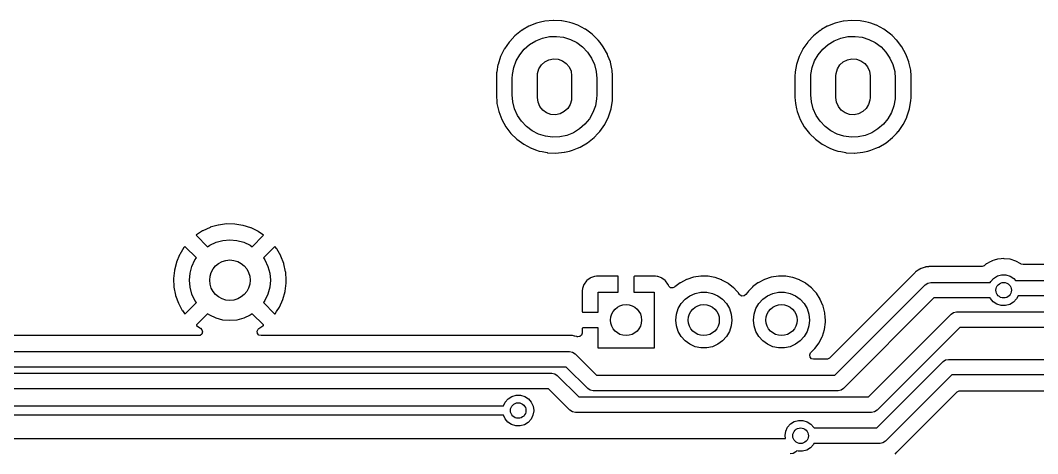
# Model space of a CAD drawing. Extents: x 123 to 292, y -246 to -33.
# Drawn here: x 160.14 to 192.86, y -225.54 to -211.61 of the extents above; entities that cross this region are included whole.
import ezdxf

# ---------------------------------------------------------------- set-up
doc = ezdxf.new("R2010")
doc.units = 0
doc.layers.add('BLACK', color=7, linetype='CONTINUOUS')

msp = doc.modelspace()

# ---------------------------------------------------------------- linework, layer by layer
at = {"layer": 'BLACK', "linetype": 'CONTINUOUS'}
for p, q in [((176.871, -211.67), (176.742, -211.701)), ((177.001, -211.638), (176.871, -211.67)), ((177.006, -211.637), (177.001, -211.638)), ((177.001, -211.638), (177.001, -211.638)), ((177.275, -211.611), (177.006, -211.637)), ((177.28, -211.611), (177.275, -211.611)), ((177.542, -211.624), (177.28, -211.611)), ((177.28, -211.611), (177.28, -211.611)), ((177.546, -211.624), (177.542, -211.624)), ((177.542, -211.624), (177.542, -211.624)), ((177.551, -211.625), (177.546, -211.624)), ((177.714, -211.658), (177.551, -211.625)), ((177.551, -211.625), (177.551, -211.625)), ((177.812, -211.677), (177.714, -211.658)), ((177.886, -211.703), (177.812, -211.677)), ((186.471, -211.67), (186.342, -211.701)), ((186.601, -211.638), (186.471, -211.67)), ((186.606, -211.637), (186.601, -211.638)), ((186.601, -211.638), (186.601, -211.638)), ((186.875, -211.611), (186.606, -211.637)), ((186.88, -211.611), (186.875, -211.611)), ((187.142, -211.624), (186.88, -211.611)), ((186.88, -211.611), (186.88, -211.611)), ((187.146, -211.624), (187.142, -211.624)), ((187.142, -211.624), (187.142, -211.624)), ((187.151, -211.625), (187.146, -211.624)), ((187.314, -211.658), (187.151, -211.625)), ((187.151, -211.625), (187.151, -211.625)), ((187.412, -211.677), (187.314, -211.658)), ((187.486, -211.703), (187.412, -211.677)), ((176.257, -211.94), (176.045, -212.109)), ((176.269, -211.933), (176.257, -211.94)), ((176.309, -211.91), (176.269, -211.933)), ((176.491, -211.803), (176.309, -211.91)), ((176.495, -211.801), (176.491, -211.803)), ((176.738, -211.703), (176.495, -211.801)), ((176.742, -211.701), (176.738, -211.703)), ((176.738, -211.703), (176.738, -211.703)), ((178.064, -211.766), (177.886, -211.703)), ((178.068, -211.767), (178.064, -211.766)), ((178.064, -211.766), (178.064, -211.766)), ((178.308, -211.893), (178.068, -211.767)), ((178.312, -211.896), (178.308, -211.893)), ((178.484, -212.022), (178.312, -211.896)), ((185.857, -211.94), (185.645, -212.109)), ((185.869, -211.933), (185.857, -211.94)), ((185.909, -211.91), (185.869, -211.933)), ((186.091, -211.803), (185.909, -211.91)), ((186.095, -211.801), (186.091, -211.803)), ((186.338, -211.703), (186.095, -211.801)), ((186.342, -211.701), (186.338, -211.703)), ((186.338, -211.703), (186.338, -211.703)), ((187.664, -211.766), (187.486, -211.703)), ((187.668, -211.767), (187.664, -211.766)), ((187.664, -211.766), (187.664, -211.766)), ((187.908, -211.893), (187.668, -211.767)), ((187.912, -211.896), (187.908, -211.893)), ((188.084, -212.022), (187.912, -211.896)), ((175.86, -212.308), (175.705, -212.53)), ((175.879, -212.287), (175.86, -212.308)), ((176.042, -212.113), (175.879, -212.287)), ((176.045, -212.109), (176.042, -212.113)), ((176.517, -212.385), (176.713, -212.266)), ((176.713, -212.266), (176.927, -212.181)), ((176.927, -212.181), (177.152, -212.134)), ((177.152, -212.134), (177.382, -212.126)), ((177.382, -212.126), (177.61, -212.156)), ((177.61, -212.156), (177.83, -212.224)), ((177.83, -212.224), (178.035, -212.328)), ((178.035, -212.328), (178.219, -212.465)), ((178.527, -212.053), (178.484, -212.022)), ((178.721, -212.243), (178.527, -212.053)), ((178.724, -212.246), (178.721, -212.243)), ((178.782, -212.322), (178.724, -212.246)), ((178.724, -212.246), (178.724, -212.246)), ((178.886, -212.458), (178.782, -212.322)), ((185.46, -212.308), (185.305, -212.53)), ((185.479, -212.287), (185.46, -212.308)), ((185.642, -212.113), (185.479, -212.287)), ((185.645, -212.109), (185.642, -212.113)), ((186.117, -212.385), (186.313, -212.266)), ((186.313, -212.266), (186.527, -212.181)), ((186.527, -212.181), (186.752, -212.134)), ((186.752, -212.134), (186.982, -212.126)), ((186.982, -212.126), (187.21, -212.156)), ((187.21, -212.156), (187.43, -212.224)), ((187.43, -212.224), (187.635, -212.328)), ((187.635, -212.328), (187.819, -212.465)), ((188.127, -212.053), (188.084, -212.022)), ((188.178, -212.103), (188.127, -212.053)), ((188.321, -212.243), (188.178, -212.103)), ((188.324, -212.246), (188.321, -212.243)), ((188.382, -212.322), (188.324, -212.246)), ((188.324, -212.246), (188.324, -212.246)), ((188.486, -212.458), (188.382, -212.322)), ((175.703, -212.534), (175.606, -212.731)), ((175.705, -212.53), (175.703, -212.534)), ((175.703, -212.534), (175.703, -212.534)), ((176.197, -212.714), (176.343, -212.536)), ((176.343, -212.536), (176.517, -212.385)), ((178.219, -212.465), (178.378, -212.632)), ((178.378, -212.632), (178.506, -212.823)), ((179.017, -212.695), (178.886, -212.458)), ((185.303, -212.534), (185.206, -212.731)), ((185.305, -212.53), (185.303, -212.534)), ((185.303, -212.534), (185.303, -212.534)), ((185.797, -212.714), (185.943, -212.536)), ((185.943, -212.536), (186.117, -212.385)), ((187.819, -212.465), (187.978, -212.632)), ((187.978, -212.632), (188.106, -212.823)), ((188.617, -212.695), (188.486, -212.458)), ((175.585, -212.773), (175.5, -213.031)), ((175.606, -212.731), (175.585, -212.773)), ((176.005, -213.13), (176.083, -212.914)), ((176.083, -212.914), (176.197, -212.714)), ((176.894, -213.043), (177.004, -212.942)), ((177.004, -212.942), (177.137, -212.875)), ((177.137, -212.875), (177.283, -212.845)), ((177.283, -212.845), (177.432, -212.856)), ((177.432, -212.856), (177.573, -212.907)), ((177.573, -212.907), (177.695, -212.993)), ((178.506, -212.823), (178.601, -213.032)), ((179.019, -212.699), (179.017, -212.695)), ((179.037, -212.747), (179.019, -212.699)), ((179.019, -212.699), (179.019, -212.699)), ((179.113, -212.949), (179.037, -212.747)), ((179.114, -212.953), (179.113, -212.949)), ((179.162, -213.17), (179.114, -212.953)), ((179.114, -212.953), (179.114, -212.953)), ((185.185, -212.773), (185.1, -213.031)), ((185.206, -212.731), (185.185, -212.773)), ((185.605, -213.13), (185.683, -212.914)), ((185.683, -212.914), (185.797, -212.714)), ((186.494, -213.043), (186.604, -212.942)), ((186.604, -212.942), (186.737, -212.875)), ((186.737, -212.875), (186.883, -212.845)), ((186.883, -212.845), (187.032, -212.856)), ((187.032, -212.856), (187.173, -212.907)), ((187.173, -212.907), (187.295, -212.993)), ((188.106, -212.823), (188.201, -213.032)), ((188.619, -212.699), (188.617, -212.695)), ((188.637, -212.747), (188.619, -212.699)), ((188.619, -212.699), (188.619, -212.699)), ((188.713, -212.949), (188.637, -212.747)), ((188.714, -212.953), (188.713, -212.949)), ((188.762, -213.17), (188.714, -212.953)), ((188.714, -212.953), (188.714, -212.953)), ((175.454, -213.298), (175.45, -213.384)), ((175.459, -213.265), (175.454, -213.298)), ((175.499, -213.035), (175.459, -213.265)), ((175.5, -213.031), (175.499, -213.035)), ((175.499, -213.035), (175.499, -213.035)), ((175.964, -213.356), (176.005, -213.13)), ((176.768, -213.394), (176.774, -213.314)), ((176.774, -213.314), (176.816, -213.17)), ((176.816, -213.17), (176.894, -213.043)), ((177.695, -212.993), (177.788, -213.109)), ((177.788, -213.109), (177.848, -213.246)), ((177.848, -213.246), (177.868, -213.394)), ((178.601, -213.032), (178.659, -213.255)), ((178.659, -213.255), (178.678, -213.484)), ((179.172, -213.214), (179.162, -213.17)), ((179.172, -213.218), (179.172, -213.214)), ((179.184, -213.385), (179.172, -213.218)), ((185.054, -213.298), (185.049, -213.384)), ((185.059, -213.265), (185.054, -213.298)), ((185.099, -213.035), (185.059, -213.265)), ((185.1, -213.031), (185.099, -213.035)), ((185.099, -213.035), (185.099, -213.035)), ((185.564, -213.356), (185.605, -213.13)), ((186.368, -213.394), (186.374, -213.314)), ((186.374, -213.314), (186.416, -213.17)), ((186.416, -213.17), (186.494, -213.043)), ((187.295, -212.993), (187.388, -213.109)), ((187.388, -213.109), (187.448, -213.246)), ((187.448, -213.246), (187.468, -213.394)), ((188.201, -213.032), (188.259, -213.255)), ((188.259, -213.255), (188.278, -213.484)), ((188.772, -213.214), (188.762, -213.17)), ((188.772, -213.218), (188.772, -213.214)), ((188.784, -213.385), (188.772, -213.218)), ((175.45, -213.384), (175.45, -214.073)), ((175.958, -213.484), (175.964, -213.356)), ((175.958, -214.004), (175.958, -213.484)), ((176.768, -214.094), (176.768, -213.394)), ((177.868, -213.394), (177.868, -214.094)), ((178.678, -213.484), (178.678, -214.004)), ((179.186, -213.415), (179.184, -213.385)), ((179.186, -214.104), (179.186, -213.415)), ((185.049, -213.384), (185.049, -214.073)), ((185.558, -213.484), (185.564, -213.356)), ((185.558, -214.004), (185.558, -213.484)), ((186.368, -214.094), (186.368, -213.394)), ((187.468, -213.394), (187.468, -214.094)), ((188.278, -213.484), (188.278, -214.004)), ((188.786, -213.415), (188.784, -213.385)), ((188.786, -214.104), (188.786, -213.415)), ((175.45, -214.073), (175.45, -214.075)), ((175.45, -214.075), (175.458, -214.186)), ((175.45, -214.075), (175.45, -214.075)), ((175.458, -214.186), (175.464, -214.274)), ((175.464, -214.274), (175.465, -214.279)), ((175.465, -214.279), (175.465, -214.279)), ((175.465, -214.279), (175.504, -214.457)), ((175.977, -214.233), (175.958, -214.004)), ((176.035, -214.456), (175.977, -214.233)), ((176.788, -214.242), (176.768, -214.094)), ((176.848, -214.379), (176.788, -214.242)), ((177.862, -214.174), (177.82, -214.318)), ((177.868, -214.094), (177.862, -214.174)), ((178.672, -214.132), (178.631, -214.358)), ((178.678, -214.004), (178.672, -214.132)), ((179.136, -214.457), (179.182, -214.19)), ((179.182, -214.19), (179.186, -214.104)), ((185.049, -214.073), (185.05, -214.075)), ((185.05, -214.075), (185.058, -214.186)), ((185.05, -214.075), (185.05, -214.075)), ((185.058, -214.186), (185.064, -214.274)), ((185.064, -214.274), (185.065, -214.279)), ((185.065, -214.279), (185.065, -214.279)), ((185.065, -214.279), (185.104, -214.457)), ((185.577, -214.233), (185.558, -214.004)), ((185.635, -214.456), (185.577, -214.233)), ((186.388, -214.242), (186.368, -214.094)), ((186.448, -214.379), (186.388, -214.242)), ((187.462, -214.174), (187.42, -214.318)), ((187.468, -214.094), (187.462, -214.174)), ((188.272, -214.132), (188.231, -214.358)), ((188.278, -214.004), (188.272, -214.132)), ((188.736, -214.457), (188.782, -214.19)), ((188.782, -214.19), (188.786, -214.104)), ((175.504, -214.457), (175.523, -214.539)), ((175.523, -214.539), (175.619, -214.793)), ((176.13, -214.665), (176.035, -214.456)), ((176.941, -214.495), (176.848, -214.379)), ((177.063, -214.581), (176.941, -214.495)), ((177.204, -214.632), (177.063, -214.581)), ((177.499, -214.613), (177.353, -214.643)), ((177.632, -214.546), (177.499, -214.613)), ((177.742, -214.445), (177.632, -214.546)), ((177.82, -214.318), (177.742, -214.445)), ((178.553, -214.574), (178.439, -214.774)), ((178.631, -214.358), (178.553, -214.574)), ((179.051, -214.715), (179.136, -214.457)), ((185.104, -214.457), (185.123, -214.539)), ((185.123, -214.539), (185.219, -214.793)), ((185.73, -214.665), (185.635, -214.456)), ((186.541, -214.495), (186.448, -214.379)), ((186.663, -214.581), (186.541, -214.495)), ((186.804, -214.632), (186.663, -214.581)), ((187.099, -214.613), (186.953, -214.643)), ((187.232, -214.546), (187.099, -214.613)), ((187.342, -214.445), (187.232, -214.546)), ((187.42, -214.318), (187.342, -214.445)), ((188.153, -214.574), (188.039, -214.774)), ((188.231, -214.358), (188.153, -214.574)), ((188.651, -214.715), (188.736, -214.457)), ((175.619, -214.793), (175.75, -215.03)), ((176.258, -214.856), (176.13, -214.665)), ((176.417, -215.023), (176.258, -214.856)), ((177.353, -214.643), (177.204, -214.632)), ((178.293, -214.952), (178.119, -215.103)), ((178.439, -214.774), (178.293, -214.952)), ((178.931, -214.958), (179.013, -214.793)), ((179.013, -214.793), (179.049, -214.719)), ((179.049, -214.719), (179.051, -214.715)), ((179.049, -214.719), (179.049, -214.719)), ((185.219, -214.793), (185.35, -215.03)), ((185.858, -214.856), (185.73, -214.665)), ((186.017, -215.023), (185.858, -214.856)), ((186.953, -214.643), (186.804, -214.632)), ((187.893, -214.952), (187.719, -215.103)), ((188.039, -214.774), (187.893, -214.952)), ((188.531, -214.958), (188.613, -214.793)), ((188.613, -214.793), (188.649, -214.719)), ((188.649, -214.719), (188.651, -214.715)), ((188.649, -214.719), (188.649, -214.719)), ((175.75, -215.03), (175.915, -215.245)), ((175.915, -215.245), (176.109, -215.435)), ((176.601, -215.16), (176.417, -215.023)), ((176.806, -215.264), (176.601, -215.16)), ((177.026, -215.332), (176.806, -215.264)), ((177.923, -215.222), (177.709, -215.307)), ((178.119, -215.103), (177.923, -215.222)), ((178.591, -215.379), (178.712, -215.249)), ((178.712, -215.249), (178.773, -215.184)), ((178.773, -215.184), (178.776, -215.18)), ((178.773, -215.184), (178.773, -215.184)), ((178.776, -215.18), (178.931, -214.958)), ((185.35, -215.03), (185.515, -215.245)), ((185.515, -215.245), (185.709, -215.435)), ((186.201, -215.16), (186.017, -215.023)), ((186.406, -215.264), (186.201, -215.16)), ((186.626, -215.332), (186.406, -215.264)), ((187.523, -215.222), (187.309, -215.307)), ((187.719, -215.103), (187.523, -215.222)), ((188.191, -215.379), (188.312, -215.249)), ((188.312, -215.249), (188.373, -215.184)), ((188.373, -215.184), (188.376, -215.18)), ((188.373, -215.184), (188.373, -215.184)), ((188.376, -215.18), (188.531, -214.958)), ((176.109, -215.435), (176.328, -215.595)), ((176.328, -215.595), (176.568, -215.721)), ((177.254, -215.362), (177.026, -215.332)), ((177.484, -215.354), (177.254, -215.362)), ((177.709, -215.307), (177.484, -215.354)), ((178.145, -215.685), (178.379, -215.548)), ((178.379, -215.548), (178.591, -215.379)), ((185.709, -215.435), (185.928, -215.595)), ((185.928, -215.595), (186.168, -215.721)), ((186.854, -215.362), (186.626, -215.332)), ((187.084, -215.354), (186.854, -215.362)), ((187.309, -215.307), (187.084, -215.354)), ((187.745, -215.685), (187.979, -215.548)), ((187.979, -215.548), (188.191, -215.379)), ((176.568, -215.721), (176.572, -215.722)), ((176.572, -215.722), (176.572, -215.722)), ((176.572, -215.722), (176.705, -215.769)), ((176.705, -215.769), (176.824, -215.811)), ((176.824, -215.811), (176.922, -215.83)), ((176.922, -215.83), (177.085, -215.863)), ((177.085, -215.863), (177.085, -215.863)), ((177.085, -215.863), (177.09, -215.864)), ((177.09, -215.864), (177.094, -215.864)), ((177.094, -215.864), (177.094, -215.864)), ((177.094, -215.864), (177.356, -215.877)), ((177.356, -215.877), (177.356, -215.877)), ((177.356, -215.877), (177.361, -215.877)), ((177.361, -215.877), (177.63, -215.851)), ((177.63, -215.851), (177.635, -215.85)), ((177.635, -215.85), (177.795, -215.811)), ((177.635, -215.85), (177.635, -215.85)), ((177.795, -215.811), (177.894, -215.787)), ((177.894, -215.787), (178.053, -215.722)), ((178.053, -215.722), (178.141, -215.687)), ((178.141, -215.687), (178.145, -215.685)), ((178.141, -215.687), (178.141, -215.687)), ((186.168, -215.721), (186.172, -215.722)), ((186.172, -215.722), (186.172, -215.722)), ((186.172, -215.722), (186.305, -215.769)), ((186.305, -215.769), (186.424, -215.811)), ((186.424, -215.811), (186.522, -215.83)), ((186.522, -215.83), (186.685, -215.863)), ((186.685, -215.863), (186.685, -215.863)), ((186.685, -215.863), (186.69, -215.864)), ((186.69, -215.864), (186.694, -215.864)), ((186.694, -215.864), (186.694, -215.864)), ((186.694, -215.864), (186.956, -215.877)), ((186.956, -215.877), (186.956, -215.877)), ((186.956, -215.877), (186.961, -215.877)), ((186.961, -215.877), (187.23, -215.851)), ((187.23, -215.851), (187.235, -215.85)), ((187.235, -215.85), (187.395, -215.811)), ((187.235, -215.85), (187.235, -215.85)), ((187.395, -215.811), (187.494, -215.787)), ((187.494, -215.787), (187.653, -215.722)), ((187.653, -215.722), (187.741, -215.687)), ((187.741, -215.687), (187.745, -215.685)), ((187.741, -215.687), (187.741, -215.687)), ((166.497, -218.192), (166.248, -218.264)), ((166.506, -218.19), (166.497, -218.192)), ((166.763, -218.155), (166.506, -218.19)), ((166.772, -218.154), (166.763, -218.155)), ((167.031, -218.158), (166.772, -218.154)), ((167.041, -218.159), (167.031, -218.158)), ((167.297, -218.2), (167.041, -218.159)), ((167.306, -218.202), (167.297, -218.2)), ((167.553, -218.282), (167.306, -218.202)), ((165.804, -218.506), (165.795, -218.517)), ((165.795, -218.517), (165.8, -218.526)), ((165.8, -218.526), (166.159, -218.886)), ((165.995, -218.381), (165.804, -218.506)), ((166.003, -218.376), (165.995, -218.381)), ((166.239, -218.268), (166.003, -218.376)), ((166.248, -218.264), (166.239, -218.268)), ((167.561, -218.285), (167.553, -218.282)), ((167.794, -218.4), (167.561, -218.285)), ((167.597, -218.886), (167.952, -218.53)), ((167.802, -218.404), (167.794, -218.4)), ((167.949, -218.507), (167.802, -218.404)), ((167.959, -218.519), (167.949, -218.507)), ((167.952, -218.53), (167.959, -218.519)), ((166.159, -218.886), (166.228, -218.838)), ((166.228, -218.838), (166.433, -218.742)), ((166.433, -218.742), (166.652, -218.684)), ((166.652, -218.684), (166.878, -218.664)), ((166.878, -218.664), (167.104, -218.684)), ((167.104, -218.684), (167.323, -218.742)), ((167.323, -218.742), (167.528, -218.838)), ((167.528, -218.838), (167.597, -218.886)), ((165.261, -219.145), (165.16, -219.384)), ((165.265, -219.137), (165.261, -219.145)), ((165.4, -218.915), (165.265, -219.137)), ((165.405, -218.908), (165.4, -218.915)), ((165.42, -218.889), (165.405, -218.908)), ((165.431, -218.882), (165.42, -218.889)), ((165.444, -218.889), (165.431, -218.882)), ((165.8, -219.245), (165.444, -218.889)), ((168.312, -218.89), (167.956, -219.245)), ((168.323, -218.883), (168.312, -218.89)), ((168.335, -218.892), (168.323, -218.883)), ((168.378, -218.946), (168.335, -218.892)), ((168.383, -218.954), (168.378, -218.946)), ((168.512, -219.179), (168.383, -218.954)), ((168.516, -219.188), (168.512, -219.179)), ((168.61, -219.43), (168.516, -219.188)), ((165.157, -219.393), (165.094, -219.645)), ((165.16, -219.384), (165.157, -219.393)), ((165.598, -219.738), (165.656, -219.519)), ((165.656, -219.519), (165.752, -219.314)), ((165.752, -219.314), (165.8, -219.245)), ((167.956, -219.245), (168.004, -219.314)), ((168.004, -219.314), (168.1, -219.519)), ((168.1, -219.519), (168.158, -219.738)), ((168.613, -219.438), (168.61, -219.43)), ((168.67, -219.691), (168.613, -219.438)), ((189.341, -219.53), (189.268, -219.536)), ((189.345, -219.529), (189.341, -219.53)), ((189.357, -219.528), (189.345, -219.529)), ((189.37, -219.526), (189.357, -219.528)), ((189.373, -219.526), (189.37, -219.526)), ((189.37, -219.526), (189.37, -219.526)), ((189.381, -219.526), (189.373, -219.526)), ((189.391, -219.526), (189.381, -219.526)), ((189.437, -219.522), (189.391, -219.526)), ((189.444, -219.521), (189.437, -219.522)), ((189.437, -219.522), (189.437, -219.522)), ((189.451, -219.522), (189.444, -219.521)), ((189.466, -219.525), (189.451, -219.522)), ((189.451, -219.522), (189.451, -219.522)), ((189.485, -219.526), (189.466, -219.525)), ((191.052, -219.526), (189.485, -219.526)), ((191.066, -219.525), (191.052, -219.526)), ((191.131, -219.498), (191.066, -219.525)), ((191.203, -219.44), (191.131, -219.498)), ((191.208, -219.437), (191.203, -219.44)), ((191.203, -219.44), (191.203, -219.44)), ((191.326, -219.375), (191.208, -219.437)), ((191.378, -219.348), (191.326, -219.375)), ((191.383, -219.345), (191.378, -219.348)), ((191.378, -219.348), (191.378, -219.348)), ((191.462, -219.322), (191.383, -219.345)), ((191.567, -219.291), (191.462, -219.322)), ((191.573, -219.289), (191.567, -219.291)), ((191.567, -219.291), (191.567, -219.291)), ((191.579, -219.289), (191.573, -219.289)), ((191.687, -219.279), (191.579, -219.289)), ((191.579, -219.289), (191.579, -219.289)), ((191.77, -219.271), (191.687, -219.279)), ((191.776, -219.272), (191.77, -219.271)), ((191.961, -219.291), (191.776, -219.272)), ((191.776, -219.272), (191.776, -219.272)), ((191.967, -219.292), (191.961, -219.291)), ((191.961, -219.291), (191.961, -219.291)), ((192.156, -219.35), (191.967, -219.292)), ((192.315, -219.437), (192.156, -219.35)), ((192.329, -219.444), (192.315, -219.437)), ((192.389, -219.459), (192.329, -219.444)), ((216.33, -219.459), (192.389, -219.459)), ((165.092, -219.654), (165.066, -219.912)), ((165.094, -219.645), (165.092, -219.654)), ((165.578, -219.964), (165.598, -219.738)), ((168.158, -219.738), (168.178, -219.964)), ((168.672, -219.701), (168.67, -219.691)), ((168.691, -219.961), (168.672, -219.701)), ((178.6, -219.846), (178.48, -219.891)), ((178.616, -219.842), (178.6, -219.846)), ((178.667, -219.836), (178.616, -219.842)), ((178.673, -219.836), (178.667, -219.836)), ((179.35, -219.836), (178.673, -219.836)), ((179.358, -219.838), (179.35, -219.836)), ((179.36, -219.839), (179.358, -219.838)), ((179.364, -219.854), (179.36, -219.839)), ((179.364, -220.344), (179.364, -219.854)), ((179.874, -219.842), (179.872, -219.85)), ((179.872, -219.85), (179.872, -220.344)), ((179.875, -219.84), (179.874, -219.842)), ((179.89, -219.836), (179.875, -219.84)), ((180.563, -219.836), (179.89, -219.836)), ((180.569, -219.836), (180.563, -219.836)), ((180.62, -219.842), (180.569, -219.836)), ((180.636, -219.846), (180.62, -219.842)), ((180.756, -219.891), (180.636, -219.846)), ((182.019, -219.834), (181.79, -219.869)), ((182.025, -219.834), (182.019, -219.834)), ((182.174, -219.836), (182.025, -219.834)), ((182.025, -219.834), (182.025, -219.834)), ((182.251, -219.837), (182.174, -219.836)), ((182.256, -219.838), (182.251, -219.837)), ((182.474, -219.877), (182.256, -219.838)), ((182.256, -219.838), (182.256, -219.838)), ((184.519, -219.834), (184.29, -219.869)), ((184.525, -219.834), (184.519, -219.834)), ((184.674, -219.836), (184.525, -219.834)), ((184.525, -219.834), (184.525, -219.834)), ((184.751, -219.837), (184.674, -219.836)), ((184.756, -219.838), (184.751, -219.837)), ((184.974, -219.877), (184.756, -219.838)), ((184.756, -219.838), (184.756, -219.838)), ((188.872, -219.757), (186.159, -222.471)), ((188.874, -219.755), (188.872, -219.757)), ((188.912, -219.715), (188.874, -219.755)), ((188.928, -219.699), (188.912, -219.715)), ((188.934, -219.695), (188.928, -219.699)), ((188.937, -219.692), (188.934, -219.695)), ((188.94, -219.689), (188.937, -219.692)), ((188.948, -219.682), (188.94, -219.689)), ((188.94, -219.689), (188.94, -219.689)), ((189.011, -219.644), (188.948, -219.682)), ((189.015, -219.642), (189.011, -219.644)), ((189.069, -219.606), (189.015, -219.642)), ((189.076, -219.602), (189.069, -219.606)), ((189.069, -219.606), (189.069, -219.606)), ((189.082, -219.599), (189.076, -219.602)), ((189.088, -219.596), (189.082, -219.599)), ((189.093, -219.594), (189.088, -219.596)), ((189.1, -219.59), (189.093, -219.594)), ((189.107, -219.588), (189.1, -219.59)), ((189.169, -219.568), (189.107, -219.588)), ((189.107, -219.588), (189.107, -219.588)), ((189.173, -219.566), (189.169, -219.568)), ((189.242, -219.541), (189.173, -219.566)), ((189.249, -219.54), (189.242, -219.541)), ((189.255, -219.539), (189.249, -219.54)), ((189.261, -219.538), (189.255, -219.539)), ((189.268, -219.536), (189.261, -219.538)), ((191.439, -219.904), (191.559, -219.828)), ((191.559, -219.828), (191.695, -219.789)), ((191.695, -219.789), (191.837, -219.79)), ((191.837, -219.79), (191.973, -219.831)), ((191.973, -219.831), (192.092, -219.908)), ((165.066, -219.912), (165.066, -219.921)), ((165.066, -219.921), (165.078, -220.18)), ((165.078, -220.18), (165.079, -220.19)), ((165.598, -220.19), (165.578, -219.964)), ((168.178, -219.964), (168.158, -220.19)), ((168.655, -220.321), (168.688, -220.062)), ((168.688, -220.062), (168.689, -220.056)), ((168.689, -220.056), (168.691, -219.967)), ((168.691, -219.967), (168.691, -219.961)), ((178.265, -220.106), (178.22, -220.226)), ((178.273, -220.09), (178.265, -220.106)), ((178.35, -219.988), (178.273, -220.09)), ((178.362, -219.976), (178.35, -219.988)), ((178.464, -219.899), (178.362, -219.976)), ((178.48, -219.891), (178.464, -219.899)), ((180.772, -219.899), (180.756, -219.891)), ((180.874, -219.976), (180.772, -219.899)), ((180.886, -219.988), (180.874, -219.976)), ((180.963, -220.09), (180.886, -219.988)), ((180.971, -220.106), (180.963, -220.09)), ((180.982, -220.134), (180.971, -220.106)), ((180.995, -220.159), (180.982, -220.134)), ((181.049, -220.205), (180.995, -220.159)), ((181.179, -220.186), (181.119, -220.214)), ((181.18, -220.187), (181.179, -220.186)), ((181.189, -220.18), (181.18, -220.187)), ((181.361, -220.051), (181.189, -220.18)), ((181.365, -220.048), (181.361, -220.051)), ((181.361, -220.051), (181.361, -220.051)), ((181.369, -220.046), (181.365, -220.048)), ((181.566, -219.943), (181.369, -220.046)), ((181.57, -219.941), (181.566, -219.943)), ((181.566, -219.943), (181.566, -219.943)), ((181.79, -219.869), (181.57, -219.941)), ((182.479, -219.878), (182.474, -219.877)), ((182.474, -219.877), (182.474, -219.877)), ((182.484, -219.879), (182.479, -219.878)), ((182.692, -219.953), (182.484, -219.879)), ((182.484, -219.879), (182.484, -219.879)), ((182.697, -219.955), (182.692, -219.953)), ((182.692, -219.953), (182.692, -219.953)), ((182.702, -219.957), (182.697, -219.955)), ((182.896, -220.064), (182.702, -219.957)), ((182.702, -219.957), (182.702, -219.957)), ((182.9, -220.067), (182.896, -220.064)), ((182.896, -220.064), (182.896, -220.064)), ((182.904, -220.07), (182.9, -220.067)), ((183.078, -220.207), (182.904, -220.07)), ((182.904, -220.07), (182.904, -220.07)), ((183.68, -220.187), (183.642, -220.226)), ((183.689, -220.18), (183.68, -220.187)), ((183.861, -220.051), (183.689, -220.18)), ((183.865, -220.048), (183.861, -220.051)), ((183.861, -220.051), (183.861, -220.051)), ((183.869, -220.046), (183.865, -220.048)), ((184.066, -219.943), (183.869, -220.046)), ((184.07, -219.941), (184.066, -219.943)), ((184.066, -219.943), (184.066, -219.943)), ((184.29, -219.869), (184.07, -219.941)), ((184.979, -219.878), (184.974, -219.877)), ((184.974, -219.877), (184.974, -219.877)), ((184.984, -219.879), (184.979, -219.878)), ((185.192, -219.953), (184.984, -219.879)), ((184.984, -219.879), (184.984, -219.879)), ((185.197, -219.955), (185.192, -219.953)), ((185.192, -219.953), (185.192, -219.953)), ((185.202, -219.957), (185.197, -219.955)), ((185.396, -220.064), (185.202, -219.957)), ((185.202, -219.957), (185.202, -219.957)), ((185.4, -220.067), (185.396, -220.064)), ((185.396, -220.064), (185.396, -220.064)), ((185.404, -220.07), (185.4, -220.067)), ((185.578, -220.207), (185.404, -220.07)), ((185.404, -220.07), (185.404, -220.07)), ((186.332, -223.016), (189.241, -220.108)), ((189.241, -220.108), (189.322, -220.054)), ((189.322, -220.054), (189.417, -220.034)), ((189.417, -220.034), (189.418, -220.034)), ((189.418, -220.034), (191.333, -220.034)), ((191.333, -220.034), (191.345, -220.01)), ((191.345, -220.01), (191.439, -219.904)), ((192.092, -219.908), (192.144, -219.968)), ((192.144, -219.968), (223.159, -219.968)), ((165.079, -220.19), (165.13, -220.444)), ((165.13, -220.444), (165.132, -220.453)), ((165.132, -220.453), (165.22, -220.697)), ((165.656, -220.409), (165.598, -220.19)), ((165.752, -220.614), (165.656, -220.409)), ((168.1, -220.409), (168.004, -220.614)), ((168.158, -220.19), (168.1, -220.409)), ((168.583, -220.58), (168.653, -220.33)), ((168.653, -220.33), (168.655, -220.321)), ((178.216, -220.242), (178.21, -220.293)), ((178.21, -220.293), (178.21, -220.299)), ((178.21, -220.299), (178.21, -220.972)), ((178.22, -220.226), (178.216, -220.242)), ((178.718, -220.99), (178.718, -220.344)), ((178.718, -220.344), (179.364, -220.344)), ((179.872, -220.344), (180.518, -220.344)), ((180.518, -220.344), (180.518, -222.144)), ((181.119, -220.214), (181.049, -220.205)), ((181.516, -220.575), (181.668, -220.465)), ((181.668, -220.465), (181.84, -220.388)), ((181.84, -220.388), (182.024, -220.349)), ((182.024, -220.349), (182.212, -220.349)), ((182.212, -220.349), (182.396, -220.388)), ((182.396, -220.388), (182.568, -220.465)), ((182.568, -220.465), (182.72, -220.575)), ((183.082, -220.21), (183.078, -220.207)), ((183.078, -220.207), (183.078, -220.207)), ((183.169, -220.306), (183.082, -220.21)), ((183.231, -220.374), (183.169, -220.306)), ((183.238, -220.382), (183.231, -220.374)), ((183.241, -220.386), (183.238, -220.382)), ((183.263, -220.421), (183.241, -220.386)), ((183.241, -220.386), (183.241, -220.386)), ((183.284, -220.445), (183.263, -220.421)), ((183.347, -220.476), (183.284, -220.445)), ((183.418, -220.468), (183.347, -220.476)), ((183.473, -220.423), (183.418, -220.468)), ((183.52, -220.355), (183.473, -220.423)), ((183.56, -220.313), (183.52, -220.355)), ((183.642, -220.226), (183.56, -220.313)), ((184.016, -220.575), (184.168, -220.465)), ((184.168, -220.465), (184.34, -220.388)), ((184.34, -220.388), (184.524, -220.349)), ((184.524, -220.349), (184.712, -220.349)), ((184.712, -220.349), (184.896, -220.388)), ((184.896, -220.388), (185.068, -220.465)), ((185.068, -220.465), (185.22, -220.575)), ((185.582, -220.21), (185.578, -220.207)), ((185.578, -220.207), (185.578, -220.207)), ((185.669, -220.306), (185.582, -220.21)), ((185.731, -220.374), (185.669, -220.306)), ((185.738, -220.382), (185.731, -220.374)), ((185.864, -220.576), (185.738, -220.382)), ((192.224, -220.468), (192.177, -220.564)), ((223.056, -220.468), (192.224, -220.468)), ((165.22, -220.697), (165.224, -220.706)), ((165.224, -220.706), (165.347, -220.934)), ((165.445, -221.037), (165.8, -220.683)), ((165.8, -220.683), (165.752, -220.614)), ((168.004, -220.614), (167.956, -220.683)), ((167.956, -220.683), (168.314, -221.041)), ((168.38, -220.972), (168.469, -220.833)), ((168.469, -220.833), (168.473, -220.825)), ((168.473, -220.825), (168.58, -220.588)), ((168.58, -220.588), (168.583, -220.58)), ((181.296, -220.878), (181.39, -220.715)), ((181.39, -220.715), (181.516, -220.575)), ((182.72, -220.575), (182.846, -220.715)), ((182.846, -220.715), (182.94, -220.878)), ((183.796, -220.878), (183.89, -220.715)), ((183.89, -220.715), (184.016, -220.575)), ((185.22, -220.575), (185.346, -220.715)), ((185.346, -220.715), (185.44, -220.878)), ((185.866, -220.581), (185.864, -220.576)), ((185.95, -220.776), (185.866, -220.581)), ((185.866, -220.581), (185.866, -220.581)), ((185.956, -220.789), (185.95, -220.776)), ((185.957, -220.794), (185.956, -220.789)), ((185.968, -220.836), (185.957, -220.794)), ((185.957, -220.794), (185.957, -220.794)), ((186.012, -221.013), (185.968, -220.836)), ((189.521, -220.534), (186.613, -223.443)), ((191.332, -220.534), (189.521, -220.534)), ((191.338, -220.549), (191.332, -220.534)), ((191.43, -220.657), (191.338, -220.549)), ((191.548, -220.736), (191.43, -220.657)), ((191.683, -220.778), (191.548, -220.736)), ((191.825, -220.781), (191.683, -220.778)), ((191.961, -220.743), (191.825, -220.781)), ((192.082, -220.669), (191.961, -220.743)), ((192.177, -220.564), (192.082, -220.669)), ((165.347, -220.934), (165.352, -220.942)), ((165.352, -220.942), (165.422, -221.036)), ((165.422, -221.036), (165.433, -221.044)), ((165.433, -221.044), (165.445, -221.037)), ((166.159, -221.042), (165.804, -221.397)), ((166.228, -221.09), (166.159, -221.042)), ((166.433, -221.186), (166.228, -221.09)), ((167.528, -221.09), (167.323, -221.186)), ((167.597, -221.042), (167.528, -221.09)), ((167.955, -221.4), (167.597, -221.042)), ((168.314, -221.041), (168.326, -221.048)), ((168.326, -221.048), (168.335, -221.041)), ((168.335, -221.041), (168.38, -220.972)), ((178.21, -220.972), (178.214, -220.987)), ((178.214, -220.987), (178.216, -220.988)), ((178.216, -220.988), (178.224, -220.99)), ((178.224, -220.99), (178.718, -220.99)), ((181.218, -221.244), (181.238, -221.057)), ((181.238, -221.057), (181.296, -220.878)), ((182.94, -220.878), (182.998, -221.057)), ((182.998, -221.057), (183.018, -221.244)), ((183.718, -221.244), (183.738, -221.057)), ((183.738, -221.057), (183.796, -220.878)), ((185.44, -220.878), (185.498, -221.057)), ((185.498, -221.057), (185.518, -221.244)), ((186.013, -221.018), (186.012, -221.013)), ((186.024, -221.154), (186.013, -221.018)), ((186.013, -221.018), (186.013, -221.018)), ((186.031, -221.244), (186.024, -221.154)), ((187.411, -223.716), (190.069, -221.057)), ((190.069, -221.057), (190.15, -221.003)), ((190.069, -221.057), (190.069, -221.057)), ((190.15, -221.003), (190.246, -220.984)), ((190.246, -220.984), (212.715, -220.984)), ((165.804, -221.397), (165.798, -221.409)), ((165.798, -221.409), (165.807, -221.42)), ((165.807, -221.42), (165.913, -221.499)), ((166.652, -221.244), (166.433, -221.186)), ((166.878, -221.264), (166.652, -221.244)), ((167.104, -221.244), (166.878, -221.264)), ((167.323, -221.186), (167.104, -221.244)), ((167.812, -221.512), (167.94, -221.433)), ((167.94, -221.433), (167.947, -221.428)), ((167.947, -221.428), (167.953, -221.423)), ((167.953, -221.423), (167.961, -221.41)), ((167.961, -221.41), (167.955, -221.4)), ((181.238, -221.431), (181.218, -221.244)), ((181.296, -221.61), (181.238, -221.431)), ((182.998, -221.431), (182.94, -221.61)), ((183.018, -221.244), (182.998, -221.431)), ((183.738, -221.431), (183.718, -221.244)), ((183.796, -221.61), (183.738, -221.431)), ((185.498, -221.431), (185.44, -221.61)), ((185.518, -221.244), (185.498, -221.431)), ((185.999, -221.543), (186.03, -221.313)), ((186.03, -221.31), (186.031, -221.247)), ((186.03, -221.313), (186.03, -221.31)), ((186.031, -221.247), (186.031, -221.244)), ((186.031, -221.247), (186.031, -221.247)), ((190.35, -221.484), (187.691, -224.142)), ((212.612, -221.484), (190.35, -221.484)), ((165.871, -221.745), (158.354, -221.745)), ((165.917, -221.737), (165.871, -221.745)), ((165.913, -221.499), (165.921, -221.504)), ((165.973, -221.693), (165.917, -221.737)), ((165.921, -221.504), (165.929, -221.508)), ((165.929, -221.508), (165.98, -221.557)), ((165.997, -221.627), (165.973, -221.693)), ((165.98, -221.557), (165.997, -221.627)), ((167.753, -221.602), (167.783, -221.537)), ((167.764, -221.672), (167.753, -221.602)), ((167.81, -221.725), (167.764, -221.672)), ((167.783, -221.537), (167.812, -221.512)), ((167.878, -221.745), (167.81, -221.725)), ((177.787, -221.745), (167.878, -221.745)), ((177.79, -221.745), (177.787, -221.745)), ((177.802, -221.745), (177.79, -221.745)), ((177.868, -221.743), (177.802, -221.745)), ((177.875, -221.745), (177.868, -221.743)), ((177.879, -221.745), (177.875, -221.745)), ((177.883, -221.745), (177.879, -221.745)), ((177.889, -221.746), (177.883, -221.745)), ((177.883, -221.745), (177.883, -221.745)), ((177.894, -221.746), (177.889, -221.746)), ((177.889, -221.746), (177.889, -221.746)), ((177.965, -221.764), (177.894, -221.746)), ((177.97, -221.765), (177.965, -221.764)), ((178.034, -221.778), (177.97, -221.765)), ((178.041, -221.779), (178.034, -221.778)), ((178.034, -221.778), (178.034, -221.778)), ((178.046, -221.782), (178.041, -221.779)), ((178.066, -221.786), (178.046, -221.782)), ((178.136, -221.776), (178.066, -221.786)), ((178.19, -221.73), (178.136, -221.776)), ((178.21, -221.662), (178.19, -221.73)), ((178.212, -221.504), (178.21, -221.512)), ((178.21, -221.512), (178.21, -221.662)), ((178.213, -221.502), (178.212, -221.504)), ((178.228, -221.498), (178.213, -221.502)), ((178.718, -221.498), (178.228, -221.498)), ((178.718, -222.144), (178.718, -221.498)), ((181.39, -221.773), (181.296, -221.61)), ((181.516, -221.913), (181.39, -221.773)), ((182.846, -221.773), (182.72, -221.913)), ((182.94, -221.61), (182.846, -221.773)), ((183.89, -221.773), (183.796, -221.61)), ((184.016, -221.913), (183.89, -221.773)), ((185.346, -221.773), (185.22, -221.913)), ((185.44, -221.61), (185.346, -221.773)), ((185.839, -221.953), (185.93, -221.769)), ((185.93, -221.769), (185.932, -221.764)), ((185.93, -221.769), (185.93, -221.769)), ((185.932, -221.764), (185.999, -221.543)), ((180.518, -222.144), (178.718, -222.144)), ((181.668, -222.023), (181.516, -221.913)), ((181.84, -222.1), (181.668, -222.023)), ((182.024, -222.139), (181.84, -222.1)), ((182.212, -222.139), (182.024, -222.139)), ((182.396, -222.1), (182.212, -222.139)), ((182.568, -222.023), (182.396, -222.1)), ((182.72, -221.913), (182.568, -222.023)), ((184.168, -222.023), (184.016, -221.913)), ((184.34, -222.1), (184.168, -222.023)), ((184.524, -222.139), (184.34, -222.1)), ((184.712, -222.139), (184.524, -222.139)), ((184.896, -222.1), (184.712, -222.139)), ((185.068, -222.023), (184.896, -222.1)), ((185.22, -221.913), (185.068, -222.023)), ((185.694, -222.16), (185.829, -221.972)), ((185.829, -221.972), (185.839, -221.953)), ((158.092, -222.254), (177.8, -222.254)), ((177.8, -222.254), (177.896, -222.273)), ((177.896, -222.273), (177.977, -222.327)), ((177.977, -222.327), (178.666, -223.016)), ((185.526, -222.364), (185.555, -222.299)), ((185.536, -222.434), (185.526, -222.364)), ((185.582, -222.487), (185.536, -222.434)), ((185.555, -222.299), (185.562, -222.292)), ((185.562, -222.292), (185.598, -222.256)), ((185.598, -222.256), (185.694, -222.16)), ((186.159, -222.471), (186.096, -222.505)), ((177.696, -222.754), (157.988, -222.754)), ((178.385, -223.443), (177.696, -222.754)), ((185.651, -222.507), (185.582, -222.487)), ((186.07, -222.507), (185.651, -222.507)), ((186.096, -222.505), (186.07, -222.507)), ((187.682, -224.714), (189.815, -222.581)), ((189.815, -222.581), (189.896, -222.527)), ((189.815, -222.581), (189.815, -222.581)), ((189.896, -222.527), (189.992, -222.508)), ((189.992, -222.508), (189.992, -222.508)), ((189.992, -222.508), (199.088, -222.508)), ((153.076, -222.954), (177.23, -222.954)), ((177.23, -222.954), (177.325, -222.973)), ((177.325, -222.973), (177.406, -223.027)), ((177.406, -223.027), (178.095, -223.716)), ((178.666, -223.016), (186.332, -223.016)), ((190.096, -223.008), (187.962, -225.141)), ((199.086, -223.008), (190.096, -223.008)), ((177.126, -223.454), (152.973, -223.454)), ((177.815, -224.142), (177.126, -223.454)), ((178.466, -223.497), (178.385, -223.443)), ((186.613, -223.443), (186.532, -223.497)), ((175.731, -223.879), (175.825, -223.772)), ((175.825, -223.772), (175.945, -223.697)), ((175.945, -223.697), (176.081, -223.658)), ((176.081, -223.658), (176.223, -223.659)), ((176.223, -223.659), (176.359, -223.699)), ((176.359, -223.699), (176.478, -223.776)), ((176.478, -223.776), (176.57, -223.884)), ((178.095, -223.716), (187.411, -223.716)), ((178.562, -223.516), (178.466, -223.497)), ((186.436, -223.516), (178.562, -223.516)), ((178.562, -223.516), (178.562, -223.516)), ((186.532, -223.497), (186.436, -223.516)), ((188.331, -225.492), (190.269, -223.553)), ((190.269, -223.553), (190.332, -223.519)), ((190.332, -223.519), (190.358, -223.516)), ((190.358, -223.516), (198.806, -223.516)), ((134.289, -224.003), (175.673, -224.003)), ((175.673, -224.003), (175.731, -223.879)), ((176.57, -223.884), (176.629, -224.013)), ((176.629, -224.013), (176.649, -224.153)), ((175.674, -224.303), (134.227, -224.303)), ((175.725, -224.417), (175.674, -224.303)), ((175.816, -224.526), (175.725, -224.417)), ((176.564, -224.433), (176.468, -224.538)), ((176.625, -224.305), (176.564, -224.433)), ((176.649, -224.165), (176.625, -224.305)), ((176.649, -224.153), (176.649, -224.165)), ((177.896, -224.196), (177.815, -224.142)), ((177.815, -224.142), (177.815, -224.142)), ((177.992, -224.216), (177.896, -224.196)), ((187.514, -224.216), (177.992, -224.216)), ((187.61, -224.196), (187.514, -224.216)), ((187.691, -224.142), (187.61, -224.196)), ((187.691, -224.142), (187.691, -224.142)), ((175.934, -224.604), (175.816, -224.526)), ((176.069, -224.647), (175.934, -224.604)), ((176.211, -224.649), (176.069, -224.647)), ((176.348, -224.612), (176.211, -224.649)), ((176.468, -224.538), (176.348, -224.612)), ((184.754, -224.818), (184.815, -224.69)), ((184.815, -224.69), (184.908, -224.584)), ((184.908, -224.584), (185.028, -224.508)), ((185.028, -224.508), (185.165, -224.469)), ((185.165, -224.469), (185.306, -224.47)), ((185.306, -224.47), (185.442, -224.511)), ((185.442, -224.511), (185.561, -224.588)), ((185.561, -224.588), (185.654, -224.695)), ((185.654, -224.695), (185.663, -224.714)), ((185.663, -224.714), (187.682, -224.714)), ((128.12, -225.048), (184.744, -225.048)), ((184.733, -224.958), (184.754, -224.818)), ((184.744, -225.048), (184.733, -224.958)), ((185.431, -225.423), (185.294, -225.461)), ((185.552, -225.349), (185.431, -225.423)), ((185.647, -225.244), (185.552, -225.349)), ((185.661, -225.214), (185.647, -225.244)), ((187.786, -225.214), (185.661, -225.214)), ((187.881, -225.195), (187.786, -225.214)), ((187.962, -225.141), (187.881, -225.195)), ((184.995, -225.529), (184.899, -225.548)), ((185.076, -225.475), (184.995, -225.529)), ((185.107, -225.444), (185.076, -225.475)), ((185.153, -225.458), (185.107, -225.444)), ((185.294, -225.461), (185.153, -225.458)), ((188.275, -225.55), (188.329, -225.494)), ((188.329, -225.494), (188.331, -225.492))]:
    msp.add_line(p, q, dxfattribs=at)
at = {"layer": 'BLACK'}
for centre, radius in [((166.878, -219.964), 0.65), ((191.763, -220.284), 0.25), ((179.618, -221.244), 0.5), ((182.118, -221.244), 0.5), ((184.618, -221.244), 0.5), ((176.149, -224.153), 0.25), ((185.232, -224.964), 0.25)]:
    msp.add_circle(centre, radius, dxfattribs=at)

doc.saveas('drawing.dxf')
